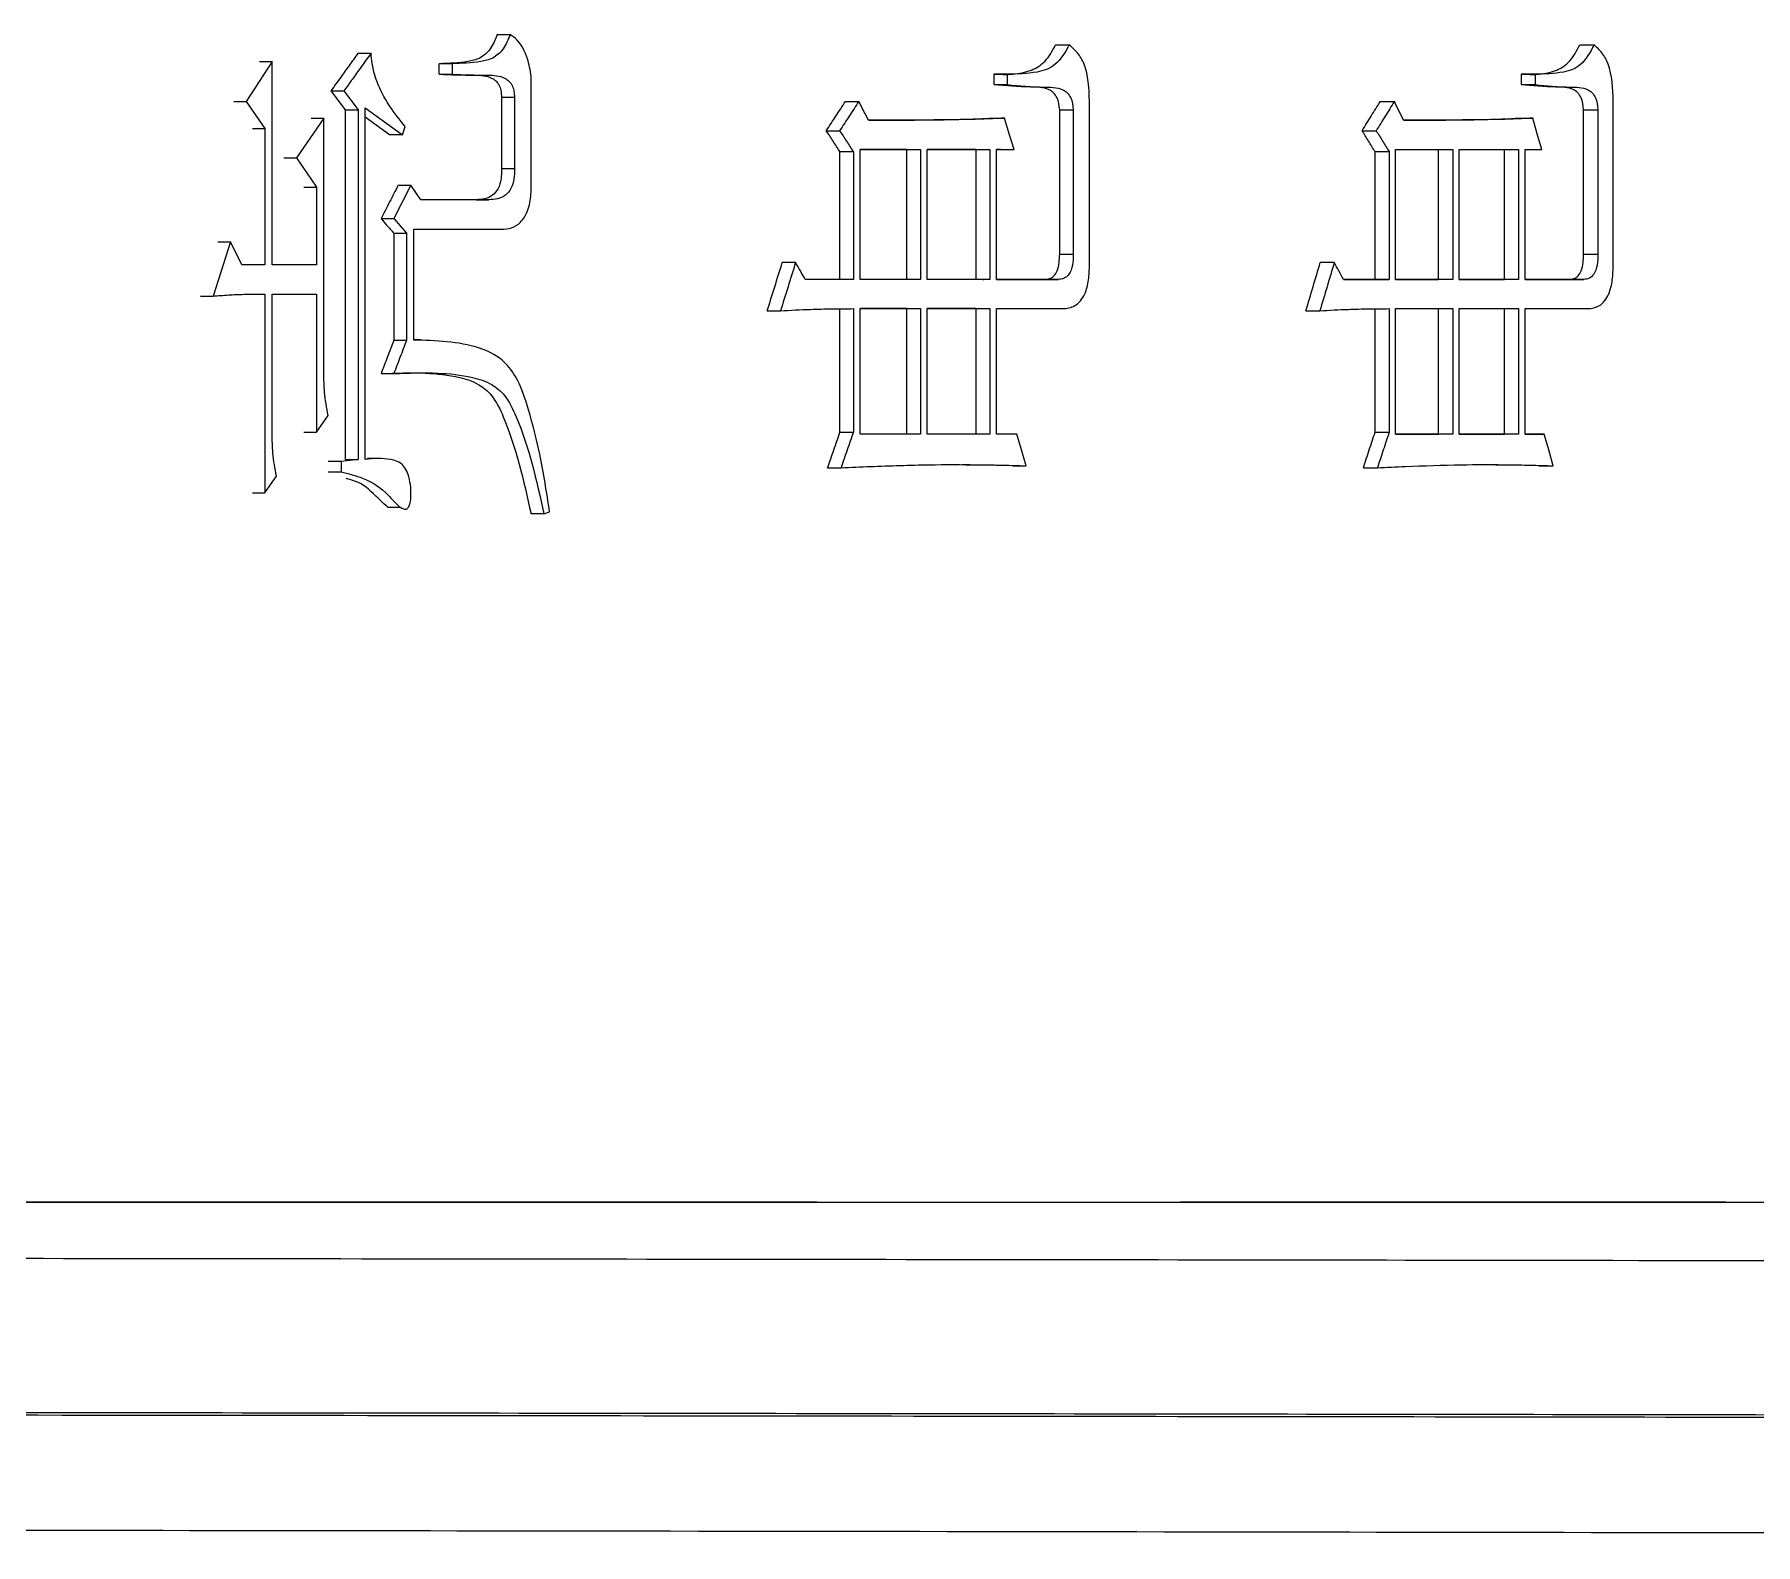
# Model space of a CAD drawing. Header units: millimetres. Extents: x 2136 to 4572, y 748 to 2471.
# Drawn here: x 3164.85 to 3173.74, y 1001.08 to 1008.89 of the extents above; entities that cross this region are included whole.
import ezdxf

# ---------------------------------------------------------------- set-up
doc = ezdxf.new("R2010")
doc.units = ezdxf.units.MM

msp = doc.modelspace()

# ---------------------------------------------------------------- linework, layer by layer
at = {"color": 7, "linetype": 'Continuous', "lineweight": 25}
for p, q in [((3167.2372, 1008.8855), (3167.3039, 1008.8855)), ((3166.5195, 1008.7882), (3166.5853, 1008.7882)), ((3170.1213, 1008.8315), (3170.1918, 1008.8315)), ((3172.8283, 1008.8315), (3172.9023, 1008.8315)), ((3166.0746, 1008.7449), (3165.9408, 1008.5394)), ((3166.0095, 1008.7449), (3166.0746, 1008.7449)), ((3166.0746, 1007.6956), (3166.0746, 1008.7449)), ((3167.0042, 1008.7341), (3166.9379, 1008.7341)), ((3166.9379, 1008.68), (3166.9379, 1008.7341)), ((3167.0042, 1008.7341), (3167.0042, 1008.68)), ((3166.9379, 1008.68), (3167.0042, 1008.68)), ((3167.4132, 1008.1283), (3167.4132, 1008.6692)), ((3169.8714, 1008.68), (3169.8013, 1008.68)), ((3169.8013, 1008.68), (3169.8013, 1008.6259)), ((3169.8013, 1008.6259), (3169.8714, 1008.6259)), ((3169.8714, 1008.68), (3169.8714, 1008.6259)), ((3172.5985, 1008.68), (3172.5249, 1008.68)), ((3172.5249, 1008.68), (3172.5249, 1008.6259)), ((3172.5249, 1008.6259), (3172.5985, 1008.6259)), ((3172.5985, 1008.68), (3172.5985, 1008.6259)), ((3165.8759, 1008.5394), (3165.9408, 1008.5394)), ((3165.9408, 1008.5394), (3166.0375, 1008.3987)), ((3166.3794, 1008.5934), (3166.4451, 1008.5934)), ((3166.4532, 1008.4961), (3166.3794, 1008.5934)), ((3166.4451, 1008.5934), (3166.5189, 1008.4961)), ((3167.259, 1008.561), (3167.3258, 1008.561)), ((3167.259, 1008.561), (3167.259, 1008.1932)), ((3167.3258, 1008.561), (3167.3258, 1008.1932)), ((3169.0357, 1008.5394), (3169.1048, 1008.5394)), ((3170.2959, 1007.6956), (3170.2959, 1008.5394)), ((3171.7981, 1008.5394), (3171.8707, 1008.5394)), ((3173.001, 1007.6957), (3173.001, 1008.5394)), ((3166.3415, 1008.4528), (3166.2008, 1008.2473)), ((3166.2761, 1008.4528), (3166.3415, 1008.4528)), ((3166.3415, 1007.1331), (3166.3415, 1008.4528)), ((3166.4532, 1008.4961), (3166.5189, 1008.4961)), ((3166.4532, 1006.6896), (3166.4532, 1008.4961)), ((3166.5189, 1008.4961), (3166.5189, 1006.6896)), ((3166.5558, 1008.5069), (3166.7473, 1008.3663)), ((3166.5558, 1006.6896), (3166.5558, 1008.5069)), ((3166.6813, 1008.3663), (3166.5558, 1008.4586)), ((3169.7874, 1008.4528), (3169.8574, 1008.4528)), ((3170.1421, 1008.4963), (3170.2126, 1008.4963)), ((3170.1421, 1007.7497), (3170.1421, 1008.4963)), ((3170.2126, 1008.4963), (3170.2126, 1007.7497)), ((3172.5116, 1008.4529), (3172.5852, 1008.4529)), ((3172.848, 1008.4964), (3172.9221, 1008.4964)), ((3172.848, 1007.7497), (3172.848, 1008.4964)), ((3172.9221, 1008.4964), (3172.9221, 1007.7497)), ((3165.9724, 1008.3987), (3166.0375, 1008.3987)), ((3166.0375, 1008.3987), (3166.0375, 1007.6956)), ((3166.7473, 1008.3663), (3166.6813, 1008.3663)), ((3166.7473, 1008.3663), (3166.762, 1008.4096)), ((3168.9367, 1008.3879), (3169.0056, 1008.3879)), ((3171.7039, 1008.388), (3171.7765, 1008.388)), ((3166.1355, 1008.2473), (3166.2008, 1008.2473)), ((3166.2008, 1008.2473), (3166.3045, 1008.0958)), ((3169.0074, 1008.2798), (3169.0765, 1008.2798)), ((3169.0074, 1007.6199), (3169.0074, 1008.2798)), ((3169.0765, 1008.2798), (3169.0765, 1007.6199)), ((3169.1119, 1007.6199), (3169.1119, 1008.2906)), ((3169.1119, 1008.2906), (3169.4225, 1008.2906)), ((3169.353, 1008.2906), (3169.1119, 1008.2906)), ((3169.353, 1008.2906), (3169.4225, 1008.2906)), ((3169.353, 1007.6199), (3169.353, 1008.2906)), ((3169.4225, 1008.2906), (3169.4225, 1007.6199)), ((3169.4577, 1007.6199), (3169.4577, 1008.2906)), ((3169.4577, 1008.2906), (3169.7805, 1008.2906)), ((3169.7105, 1008.2906), (3169.4577, 1008.2906)), ((3169.7105, 1008.2906), (3169.7805, 1008.2906)), ((3169.7105, 1007.6199), (3169.7105, 1008.2906)), ((3169.7805, 1008.2906), (3169.7805, 1007.6199)), ((3169.8155, 1008.2906), (3169.9063, 1008.2906)), ((3169.8155, 1007.6199), (3169.8155, 1008.2906)), ((3169.8362, 1008.2906), (3169.8155, 1008.2906)), ((3169.8362, 1008.2906), (3169.9063, 1008.2906)), ((3171.7712, 1008.2798), (3171.8438, 1008.2798)), ((3171.7712, 1007.6199), (3171.7712, 1008.2798)), ((3171.8438, 1008.2798), (3171.8438, 1007.6199)), ((3171.8774, 1007.6199), (3171.8774, 1008.2906)), ((3171.8774, 1008.2906), (3172.1725, 1008.2906)), ((3172.0994, 1007.6199), (3172.0994, 1008.2906)), ((3172.1725, 1008.2906), (3172.1725, 1007.6199)), ((3172.2059, 1007.6199), (3172.2059, 1008.2906)), ((3172.2059, 1008.2906), (3172.5122, 1008.2906)), ((3172.4387, 1007.6199), (3172.4387, 1008.2906)), ((3172.5122, 1008.2906), (3172.5122, 1007.6199)), ((3172.5454, 1008.2906), (3172.6316, 1008.2906)), ((3172.5454, 1007.6199), (3172.5454, 1008.2906)), ((3167.259, 1008.1932), (3167.3258, 1008.1932)), ((3166.2391, 1008.0958), (3166.3045, 1008.0958)), ((3166.3045, 1008.0958), (3166.3045, 1007.6956)), ((3166.7914, 1008.1067), (3166.7032, 1007.9336)), ((3166.7253, 1008.1067), (3166.7914, 1008.1067)), ((3166.8428, 1008.0309), (3166.7914, 1008.1067)), ((3167.1944, 1008.0309), (3166.8428, 1008.0309)), ((3167.1278, 1008.0309), (3167.1944, 1008.0309)), ((3166.6372, 1007.9336), (3166.7032, 1007.9336)), ((3166.7032, 1007.9336), (3166.7694, 1007.8579)), ((3165.8588, 1007.8146), (3165.7693, 1007.5333)), ((3165.7941, 1007.8146), (3165.8588, 1007.8146)), ((3165.9184, 1007.6956), (3165.8588, 1007.8146)), ((3166.7033, 1007.8579), (3166.7694, 1007.8579)), ((3166.7033, 1007.8579), (3166.7033, 1007.3062)), ((3166.7694, 1007.8579), (3166.7694, 1007.3062)), ((3166.8061, 1007.8795), (3167.2455, 1007.8795)), ((3166.8061, 1007.3062), (3166.8061, 1007.8795)), ((3166.8061, 1007.8795), (3167.1789, 1007.8795)), ((3167.1789, 1007.8795), (3167.2455, 1007.8795)), ((3170.1421, 1007.7497), (3170.2126, 1007.7497)), ((3172.848, 1007.7497), (3172.9221, 1007.7497)), ((3166.0375, 1007.6956), (3165.9184, 1007.6956)), ((3166.3045, 1007.6956), (3166.0746, 1007.6956)), ((3168.7782, 1007.7064), (3168.7096, 1007.7064)), ((3169.0765, 1007.6199), (3168.828, 1007.6199)), ((3169.4225, 1007.6199), (3169.1119, 1007.6199)), ((3169.7805, 1007.6199), (3169.4577, 1007.6199)), ((3169.7455, 1007.6199), (3169.7506, 1007.6199)), ((3170.1362, 1007.6199), (3169.8155, 1007.6199)), ((3169.8155, 1007.6199), (3170.0658, 1007.6199)), ((3170.0658, 1007.6199), (3170.1362, 1007.6199)), ((3171.5604, 1007.7065), (3171.4881, 1007.7065)), ((3171.8438, 1007.6199), (3171.6077, 1007.6199)), ((3171.6077, 1007.6199), (3171.7712, 1007.6199)), ((3171.7712, 1007.6199), (3171.8438, 1007.6199)), ((3172.1725, 1007.6199), (3171.8774, 1007.6199)), ((3171.8774, 1007.6199), (3172.0994, 1007.6199)), ((3172.1725, 1007.6199), (3172.0994, 1007.6199)), ((3172.5122, 1007.6199), (3172.2059, 1007.6199)), ((3172.2059, 1007.6199), (3172.4387, 1007.6199)), ((3172.5122, 1007.6199), (3172.4387, 1007.6199)), ((3172.8496, 1007.6199), (3172.5454, 1007.6199)), ((3172.5454, 1007.6199), (3172.7757, 1007.6199)), ((3172.7757, 1007.6199), (3172.8496, 1007.6199)), ((3165.7047, 1007.5333), (3165.7693, 1007.5333)), ((3166.0375, 1007.5442), (3166.0375, 1006.5165)), ((3166.0746, 1007.5442), (3166.3045, 1007.5442)), ((3166.0746, 1006.8194), (3166.0746, 1007.5442)), ((3166.2391, 1007.5442), (3166.3045, 1007.5442)), ((3166.3045, 1007.5442), (3166.3045, 1006.8302)), ((3168.6313, 1007.4576), (3168.6999, 1007.4576)), ((3169.0074, 1006.8302), (3169.0074, 1007.4685)), ((3169.0765, 1007.4685), (3169.0765, 1006.8302)), ((3169.1119, 1006.8194), (3169.1119, 1007.4685)), ((3169.1119, 1007.4685), (3169.4225, 1007.4685)), ((3169.353, 1007.4685), (3169.1119, 1007.4685)), ((3169.353, 1007.4685), (3169.4225, 1007.4685)), ((3169.353, 1006.8194), (3169.353, 1007.4685)), ((3169.4225, 1007.4685), (3169.4225, 1006.8194)), ((3169.4577, 1006.8194), (3169.4577, 1007.4685)), ((3169.4577, 1007.4685), (3169.7805, 1007.4685)), ((3169.7105, 1007.4685), (3169.4577, 1007.4685)), ((3169.7105, 1007.4685), (3169.7805, 1007.4685)), ((3169.7105, 1006.8194), (3169.7105, 1007.4685)), ((3169.7805, 1007.4685), (3169.7805, 1006.8194)), ((3169.8155, 1007.4685), (3170.1571, 1007.4685)), ((3169.8155, 1006.8194), (3169.8155, 1007.4685)), ((3171.4137, 1007.4577), (3171.4859, 1007.4577)), ((3171.7712, 1006.8303), (3171.7712, 1007.4685)), ((3171.8438, 1007.4685), (3171.8438, 1006.8303)), ((3171.8774, 1006.8194), (3171.8774, 1007.4685)), ((3171.8774, 1007.4685), (3172.1725, 1007.4685)), ((3172.0994, 1006.8194), (3172.0994, 1007.4685)), ((3172.1725, 1007.4685), (3172.1725, 1006.8194)), ((3172.2059, 1006.8194), (3172.2059, 1007.4685)), ((3172.2059, 1007.4685), (3172.5122, 1007.4685)), ((3172.4387, 1006.8195), (3172.4387, 1007.4685)), ((3172.5122, 1007.4685), (3172.5122, 1006.8195)), ((3172.5454, 1007.4685), (3172.8694, 1007.4685)), ((3172.5454, 1006.8195), (3172.5454, 1007.4685)), ((3166.7033, 1007.3062), (3166.7694, 1007.3062)), ((3166.8404, 1007.3068), (3166.8061, 1007.3068)), ((3166.6372, 1007.1331), (3166.7032, 1007.1331)), ((3166.3045, 1006.8302), (3166.3637, 1006.9168)), ((3169.0074, 1006.8302), (3169.0765, 1006.8302)), ((3169.4225, 1006.8194), (3169.1119, 1006.8194)), ((3169.7805, 1006.8194), (3169.4577, 1006.8194)), ((3169.9203, 1006.8194), (3169.8155, 1006.8194)), ((3171.7712, 1006.8303), (3171.8438, 1006.8303)), ((3172.1725, 1006.8194), (3171.8774, 1006.8194)), ((3171.8774, 1006.8194), (3172.0994, 1006.8194)), ((3172.1725, 1006.8194), (3172.0994, 1006.8194)), ((3172.5122, 1006.8195), (3172.2059, 1006.8194)), ((3172.2059, 1006.8194), (3172.4387, 1006.8195)), ((3172.5122, 1006.8195), (3172.4387, 1006.8195)), ((3172.6448, 1006.8195), (3172.5454, 1006.8195)), ((3172.5454, 1006.8195), (3172.5712, 1006.8195)), ((3172.5712, 1006.8195), (3172.6448, 1006.8195)), ((3166.4303, 1006.6788), (3166.3647, 1006.6788)), ((3166.5189, 1006.6896), (3166.4303, 1006.6788)), ((3166.4303, 1006.6788), (3166.4303, 1006.6247)), ((3166.4532, 1006.6896), (3166.5189, 1006.6896)), ((3166.6337, 1006.6942), (3166.5675, 1006.6942)), ((3168.9437, 1006.6463), (3169.0127, 1006.6463)), ((3169.8989, 1006.6572), (3169.9691, 1006.6572)), ((3171.7106, 1006.6464), (3171.7832, 1006.6464)), ((3172.6174, 1006.6572), (3172.6912, 1006.6572)), ((3166.0375, 1006.5165), (3166.0969, 1006.6031)), ((3166.3647, 1006.6247), (3166.4303, 1006.6247)), ((3166.67, 1006.4428), (3166.7364, 1006.4428)), ((3167.4787, 1006.4084), (3167.5077, 1006.4192))]:
    msp.add_line(p, q, dxfattribs=at)
at = {"color": 7, "linetype": 'Continuous', "lineweight": 25, "flags": 128}
for points in [[(3169.9063, 1008.2906), (3169.8819, 1008.3717), (3169.8574, 1008.4528)], [(3172.6316, 1008.2906), (3172.6084, 1008.3717), (3172.5852, 1008.4529)], [(3166.2391, 1006.8302), (3166.2555, 1006.8302), (3166.2718, 1006.8302), (3166.3045, 1006.8302)], [(3169.9691, 1006.6572), (3169.9447, 1006.7383), (3169.9203, 1006.8194)], [(3172.6912, 1006.6572), (3172.668, 1006.7383), (3172.6448, 1006.8195)], [(3165.9724, 1006.5165), (3165.9886, 1006.5165), (3166.0049, 1006.5165), (3166.0375, 1006.5165)], [(3167.4787, 1006.4084), (3167.451, 1006.4084), (3167.4314, 1006.4084), (3167.4117, 1006.4084)]]:
    msp.add_lwpolyline(points, dxfattribs=at)
at = {"color": 7, "linetype": 'Continuous', "lineweight": 25}
for points, knots in [([(3167.2372, 1008.8855), (3167.2265, 1008.8588), (3167.2056, 1008.8066), (3167.1486, 1008.7581), (3167.0575, 1008.7384), (3166.9872, 1008.7359), (3166.9379, 1008.7341)], [0, 0, 0, 0, 0.195785, 0.383105, 0.567257, 1, 1, 1, 1]), ([(3167.3039, 1008.8855), (3167.2932, 1008.8588), (3167.2723, 1008.8066), (3167.2152, 1008.7581), (3167.124, 1008.7384), (3167.0536, 1008.7359), (3167.0042, 1008.7341)], [0, 0, 0, 0, 0.1956589, 0.3829548, 0.5671446, 1, 1, 1, 1]), ([(3167.4132, 1008.6692), (3167.4078, 1008.7002), (3167.3989, 1008.7509), (3167.3722, 1008.8134), (3167.3422, 1008.8577), (3167.3165, 1008.8763), (3167.3039, 1008.8855)], [0, 0, 0, 0, 0.349141, 0.571236, 0.788179, 1, 1, 1, 1]), ([(3166.3794, 1008.5934), (3166.397, 1008.6178), (3166.4291, 1008.6624), (3166.4758, 1008.7273), (3166.5049, 1008.7679), (3166.5195, 1008.7882)], [0, 0, 0, 0, 0.375264, 0.687632, 1, 1, 1, 1]), ([(3166.5853, 1008.7882), (3166.5678, 1008.7638), (3166.5357, 1008.7192), (3166.4889, 1008.6543), (3166.4597, 1008.6137), (3166.4451, 1008.5934)], [0, 0, 0, 0, 0.375031, 0.687515, 1, 1, 1, 1]), ([(3166.762, 1008.4096), (3166.7339, 1008.444), (3166.6874, 1008.5012), (3166.6336, 1008.5953), (3166.5971, 1008.6861), (3166.5893, 1008.754), (3166.5853, 1008.7882)], [0, 0, 0, 0, 0.3332308, 0.5520954, 0.7744581, 1, 1, 1, 1]), ([(3169.8013, 1008.68), (3169.8674, 1008.6779), (3169.9596, 1008.6748), (3170.0719, 1008.7415), (3170.1046, 1008.8011), (3170.1213, 1008.8315)], [0, 0, 0, 0, 0.552607, 0.772172, 1, 1, 1, 1]), ([(3170.1918, 1008.8315), (3170.1697, 1008.7933), (3170.1265, 1008.7185), (3170.0061, 1008.6815), (3169.9224, 1008.6806), (3169.8714, 1008.68)], [0, 0, 0, 0, 0.287877, 0.565058, 1, 1, 1, 1]), ([(3170.2959, 1008.5394), (3170.2935, 1008.6075), (3170.2903, 1008.7016), (3170.2364, 1008.7926), (3170.2065, 1008.8186), (3170.1918, 1008.8315)], [0, 0, 0, 0, 0.5701603, 0.7877126, 1, 1, 1, 1]), ([(3172.5249, 1008.68), (3172.5875, 1008.6779), (3172.675, 1008.6749), (3172.7814, 1008.7416), (3172.8125, 1008.8011), (3172.8283, 1008.8315)], [0, 0, 0, 0, 0.552607, 0.772172, 1, 1, 1, 1]), ([(3172.9023, 1008.8315), (3172.8814, 1008.7934), (3172.8404, 1008.7185), (3172.7262, 1008.6815), (3172.6469, 1008.6806), (3172.5985, 1008.68)], [0, 0, 0, 0, 0.287877, 0.565058, 1, 1, 1, 1]), ([(3173.001, 1008.5394), (3172.9988, 1008.6075), (3172.9957, 1008.7016), (3172.9446, 1008.7927), (3172.9163, 1008.8187), (3172.9023, 1008.8315)], [0, 0, 0, 0, 0.57016, 0.787713, 1, 1, 1, 1]), ([(3166.9379, 1008.68), (3166.9977, 1008.6777), (3167.0885, 1008.6743), (3167.191, 1008.6742), (3167.2336, 1008.6443), (3167.2497, 1008.6203), (3167.2579, 1008.5908), (3167.2586, 1008.571), (3167.259, 1008.561)], [0, 0, 0, 0, 0.491899, 0.747199, 0.81233, 0.879619, 0.939283, 1, 1, 1, 1]), ([(3167.0042, 1008.68), (3167.0641, 1008.6777), (3167.1551, 1008.6743), (3167.2576, 1008.6742), (3167.3004, 1008.6443), (3167.3165, 1008.6203), (3167.3246, 1008.5908), (3167.3254, 1008.571), (3167.3258, 1008.561)], [0, 0, 0, 0, 0.492006, 0.747357, 0.812482, 0.879737, 0.939347, 1, 1, 1, 1]), ([(3170.1421, 1008.4963), (3170.1393, 1008.518), (3170.135, 1008.5519), (3170.1117, 1008.5855), (3170.0658, 1008.6141), (3169.9593, 1008.611), (3169.864, 1008.62), (3169.8013, 1008.6259)], [0, 0, 0, 0, 0.119281, 0.186046, 0.251055, 0.506993, 1, 1, 1, 1]), ([(3169.8714, 1008.6259), (3169.9342, 1008.62), (3170.0296, 1008.611), (3170.1362, 1008.6141), (3170.1822, 1008.5855), (3170.2055, 1008.5519), (3170.2098, 1008.518), (3170.2126, 1008.4963)], [0, 0, 0, 0, 0.493108, 0.749094, 0.814101, 0.880835, 1, 1, 1, 1]), ([(3172.848, 1008.4964), (3172.8454, 1008.5181), (3172.8412, 1008.552), (3172.8191, 1008.5855), (3172.7757, 1008.6141), (3172.6747, 1008.6111), (3172.5843, 1008.62), (3172.5249, 1008.6259)], [0, 0, 0, 0, 0.11952, 0.186238, 0.251201, 0.506978, 1, 1, 1, 1]), ([(3172.5985, 1008.6259), (3172.658, 1008.62), (3172.7485, 1008.6111), (3172.8496, 1008.6141), (3172.8931, 1008.5855), (3172.9153, 1008.552), (3172.9194, 1008.5181), (3172.9221, 1008.4964)], [0, 0, 0, 0, 0.493123, 0.748949, 0.813909, 0.880596, 1, 1, 1, 1]), ([(3168.9367, 1008.3879), (3168.9532, 1008.4132), (3168.9862, 1008.4637), (3169.0192, 1008.5141), (3169.0357, 1008.5394)], [0, 0, 0, 0, 0.499999, 1, 1, 1, 1]), ([(3169.1048, 1008.5394), (3169.0883, 1008.5141), (3169.0552, 1008.4637), (3169.0221, 1008.4132), (3169.0056, 1008.3879)], [0, 0, 0, 0, 0.499999, 1, 1, 1, 1]), ([(3169.1543, 1008.442), (3169.1461, 1008.4582), (3169.1296, 1008.4907), (3169.1131, 1008.5232), (3169.1048, 1008.5394)], [0, 0, 0, 0, 0.5, 1, 1, 1, 1]), ([(3171.7039, 1008.388), (3171.7196, 1008.4132), (3171.751, 1008.4637), (3171.7824, 1008.5142), (3171.7981, 1008.5394)], [0, 0, 0, 0, 0.499999, 1, 1, 1, 1]), ([(3171.8707, 1008.5394), (3171.855, 1008.5142), (3171.8236, 1008.4637), (3171.7922, 1008.4132), (3171.7765, 1008.388)], [0, 0, 0, 0, 0.499999, 1, 1, 1, 1]), ([(3171.9178, 1008.442), (3171.9099, 1008.4583), (3171.8943, 1008.4907), (3171.8786, 1008.5232), (3171.8707, 1008.5394)], [0, 0, 0, 0, 0.5, 1, 1, 1, 1]), ([(3169.1542, 1008.4422), (3169.2132, 1008.4424), (3169.3132, 1008.4426), (3169.4331, 1008.4435), (3169.5044, 1008.4441), (3169.5401, 1008.4448), (3169.5655, 1008.4453), (3169.6215, 1008.4463), (3169.6972, 1008.4483), (3169.7625, 1008.4516), (3169.7874, 1008.4528)], [0, 0, 0, 0, 0.277882, 0.471087, 0.56769, 0.615991, 0.640142, 0.688443, 0.881653, 1, 1, 1, 1]), ([(3169.8574, 1008.4528), (3169.8169, 1008.4509), (3169.7713, 1008.4487), (3169.7052, 1008.4466), (3169.6392, 1008.4453), (3169.5577, 1008.4437), (3169.4761, 1008.4433), (3169.425, 1008.4429), (3169.3893, 1008.4427), (3169.3688, 1008.4426), (3169.3561, 1008.4426), (3169.3458, 1008.4425), (3169.3356, 1008.4425), (3169.3254, 1008.4425), (3169.3126, 1008.4424), (3169.3023, 1008.4424), (3169.2895, 1008.4423), (3169.2793, 1008.4423), (3169.2665, 1008.4423), (3169.2563, 1008.4422), (3169.246, 1008.4422), (3169.2358, 1008.4422), (3169.2255, 1008.4422), (3169.2127, 1008.4421), (3169.2037, 1008.4421), (3169.1948, 1008.4421), (3169.1896, 1008.4421), (3169.1832, 1008.4421), (3169.1781, 1008.4421), (3169.173, 1008.4421), (3169.1679, 1008.442), (3169.1617, 1008.442), (3169.1568, 1008.442), (3169.1543, 1008.442)], [0, 0, 0, 0, 0.174064, 0.195822, 0.282854, 0.456917, 0.543949, 0.63098, 0.674496, 0.696254, 0.718011, 0.72889, 0.739769, 0.761527, 0.772406, 0.794164, 0.805043, 0.826801, 0.83768, 0.859437, 0.870316, 0.881195, 0.902953, 0.913832, 0.93559, 0.941029, 0.951908, 0.957348, 0.968227, 0.973666, 0.979105, 0.989553, 1, 1, 1, 1]), ([(3171.9177, 1008.4423), (3171.9713, 1008.4424), (3172.0639, 1008.4426), (3172.1754, 1008.4435), (3172.2431, 1008.4441), (3172.277, 1008.4448), (3172.3011, 1008.4453), (3172.3542, 1008.4463), (3172.426, 1008.4483), (3172.4881, 1008.4516), (3172.5116, 1008.4529)], [0, 0, 0, 0, 0.269347, 0.464835, 0.56258, 0.611452, 0.635888, 0.68476, 0.880254, 1, 1, 1, 1]), ([(3172.5852, 1008.4529), (3172.5467, 1008.4509), (3172.5035, 1008.4487), (3172.4408, 1008.4466), (3172.3781, 1008.4454), (3172.3008, 1008.4438), (3172.2233, 1008.4434), (3172.1749, 1008.4429), (3172.1409, 1008.4428), (3172.1215, 1008.4427), (3172.1094, 1008.4426), (3172.0997, 1008.4426), (3172.0899, 1008.4425), (3172.0802, 1008.4425), (3172.0681, 1008.4424), (3172.0584, 1008.4424), (3172.0462, 1008.4424), (3172.0365, 1008.4423), (3172.0243, 1008.4423), (3172.0146, 1008.4423), (3172.0049, 1008.4422), (3171.9951, 1008.4422), (3171.9854, 1008.4422), (3171.9732, 1008.4422), (3171.9647, 1008.4421), (3171.9562, 1008.4421), (3171.9513, 1008.4421), (3171.9452, 1008.4421), (3171.9404, 1008.4421), (3171.9355, 1008.4421), (3171.9307, 1008.4421), (3171.9248, 1008.4421), (3171.9201, 1008.442), (3171.9178, 1008.442)], [0, 0, 0, 0, 0.174064, 0.195822, 0.282854, 0.456917, 0.543949, 0.63098, 0.674496, 0.696253, 0.718011, 0.72889, 0.739769, 0.761527, 0.772406, 0.794164, 0.805043, 0.8268, 0.837679, 0.859437, 0.870316, 0.881195, 0.902953, 0.913832, 0.93559, 0.941029, 0.951908, 0.957347, 0.968226, 0.973666, 0.979105, 0.989553, 1, 1, 1, 1]), ([(3169.0074, 1008.2798), (3168.9956, 1008.2978), (3168.9721, 1008.3338), (3168.9485, 1008.3699), (3168.9367, 1008.3879)], [0, 0, 0, 0, 0.5, 1, 1, 1, 1]), ([(3169.0056, 1008.3879), (3169.0174, 1008.3699), (3169.0411, 1008.3338), (3169.0647, 1008.2978), (3169.0765, 1008.2798)], [0, 0, 0, 0, 0.499999, 1, 1, 1, 1]), ([(3171.7712, 1008.2798), (3171.76, 1008.2978), (3171.7376, 1008.3339), (3171.7151, 1008.3699), (3171.7039, 1008.388)], [0, 0, 0, 0, 0.5, 1, 1, 1, 1]), ([(3171.7765, 1008.388), (3171.7877, 1008.3699), (3171.8102, 1008.3339), (3171.8326, 1008.2978), (3171.8438, 1008.2798)], [0, 0, 0, 0, 0.499999, 1, 1, 1, 1]), ([(3167.259, 1008.1932), (3167.2591, 1008.1749), (3167.2594, 1008.1385), (3167.2443, 1008.0872), (3167.201, 1008.0368), (3167.1578, 1008.0334), (3167.1278, 1008.0309)], [0, 0, 0, 0, 0.198278, 0.392536, 0.578687, 1, 1, 1, 1]), ([(3167.3258, 1008.1932), (3167.3259, 1008.1749), (3167.3261, 1008.1385), (3167.311, 1008.0872), (3167.2677, 1008.0368), (3167.2244, 1008.0334), (3167.1944, 1008.0309)], [0, 0, 0, 0, 0.19814, 0.3923, 0.578456, 1, 1, 1, 1]), ([(3166.7253, 1008.1067), (3166.7107, 1008.0778), (3166.6813, 1008.0201), (3166.6519, 1007.9624), (3166.6372, 1007.9336)], [0, 0, 0, 0, 0.5, 1, 1, 1, 1]), ([(3167.2455, 1007.8795), (3167.2628, 1007.8795), (3167.2976, 1007.8795), (3167.349, 1007.9015), (3167.3922, 1007.9562), (3167.4129, 1008.0383), (3167.4131, 1008.0981), (3167.4132, 1008.1283)], [0, 0, 0, 0, 0.177785, 0.356958, 0.541697, 0.768829, 1, 1, 1, 1]), ([(3166.6372, 1007.9336), (3166.6468, 1007.9226), (3166.6626, 1007.9045), (3166.6847, 1007.8793), (3166.6971, 1007.865), (3166.7033, 1007.8579)], [0, 0, 0, 0, 0.434981, 0.71749, 1, 1, 1, 1]), ([(3170.0658, 1007.6199), (3170.0739, 1007.6204), (3170.0902, 1007.6215), (3170.1133, 1007.6362), (3170.1389, 1007.6769), (3170.1408, 1007.7195), (3170.1421, 1007.7497)], [0, 0, 0, 0, 0.177833, 0.357864, 0.544114, 1, 1, 1, 1]), ([(3170.2126, 1007.7497), (3170.212, 1007.7309), (3170.2108, 1007.694), (3170.1942, 1007.646), (3170.1651, 1007.6221), (3170.1458, 1007.6206), (3170.1362, 1007.6199)], [0, 0, 0, 0, 0.293264, 0.577264, 0.790624, 1, 1, 1, 1]), ([(3172.7757, 1007.6199), (3172.7834, 1007.6205), (3172.7988, 1007.6215), (3172.8207, 1007.6362), (3172.845, 1007.6769), (3172.8468, 1007.7195), (3172.848, 1007.7497)], [0, 0, 0, 0, 0.177833, 0.357864, 0.544114, 1, 1, 1, 1]), ([(3172.9221, 1007.7497), (3172.9215, 1007.731), (3172.9203, 1007.694), (3172.9046, 1007.646), (3172.877, 1007.6221), (3172.8587, 1007.6207), (3172.8496, 1007.6199)], [0, 0, 0, 0, 0.293264, 0.577264, 0.790624, 1, 1, 1, 1]), ([(3168.6313, 1007.4576), (3168.6444, 1007.4991), (3168.6705, 1007.582), (3168.6965, 1007.665), (3168.7096, 1007.7064)], [0, 0, 0, 0, 0.5, 1, 1, 1, 1]), ([(3168.7782, 1007.7064), (3168.7652, 1007.665), (3168.7391, 1007.582), (3168.7129, 1007.4991), (3168.6999, 1007.4576)], [0, 0, 0, 0, 0.499999, 1, 1, 1, 1]), ([(3168.828, 1007.6199), (3168.8197, 1007.6343), (3168.8031, 1007.6632), (3168.7865, 1007.692), (3168.7782, 1007.7064)], [0, 0, 0, 0, 0.500001, 1, 1, 1, 1]), ([(3170.1571, 1007.4685), (3170.1789, 1007.4705), (3170.2233, 1007.4747), (3170.2741, 1007.5362), (3170.2936, 1007.6171), (3170.2951, 1007.6693), (3170.2959, 1007.6956)], [0, 0, 0, 0, 0.266734, 0.54095, 0.768753, 1, 1, 1, 1]), ([(3171.4137, 1007.4577), (3171.4261, 1007.4991), (3171.4509, 1007.5821), (3171.4757, 1007.665), (3171.4881, 1007.7065)], [0, 0, 0, 0, 0.5, 1, 1, 1, 1]), ([(3171.5604, 1007.7065), (3171.548, 1007.665), (3171.5231, 1007.5821), (3171.4983, 1007.4991), (3171.4859, 1007.4577)], [0, 0, 0, 0, 0.499999, 1, 1, 1, 1]), ([(3171.6077, 1007.6199), (3171.5998, 1007.6343), (3171.584, 1007.6632), (3171.5683, 1007.692), (3171.5604, 1007.7065)], [0, 0, 0, 0, 0.500001, 1, 1, 1, 1]), ([(3172.8694, 1007.4685), (3172.8902, 1007.4705), (3172.9322, 1007.4747), (3172.9804, 1007.5363), (3172.9988, 1007.6171), (3173.0003, 1007.6693), (3173.001, 1007.6957)], [0, 0, 0, 0, 0.266734, 0.54095, 0.768753, 1, 1, 1, 1]), ([(3165.7693, 1007.5333), (3165.7958, 1007.5355), (3165.8488, 1007.5398), (3165.9382, 1007.5433), (3166.0011, 1007.5438), (3166.0375, 1007.5442)], [0, 0, 0, 0, 0.296184, 0.592391, 1, 1, 1, 1]), ([(3168.6999, 1007.4576), (3168.7515, 1007.4604), (3168.8402, 1007.4652), (3168.9657, 1007.4677), (3169.0396, 1007.4682), (3169.0765, 1007.4685)], [0, 0, 0, 0, 0.41049, 0.705225, 1, 1, 1, 1]), ([(3171.4859, 1007.4577), (3171.535, 1007.4604), (3171.6193, 1007.4652), (3171.7386, 1007.4677), (3171.8087, 1007.4682), (3171.8438, 1007.4685)], [0, 0, 0, 0, 0.41049, 0.705225, 1, 1, 1, 1]), ([(3166.7033, 1007.3062), (3166.6976, 1007.2912), (3166.6861, 1007.2612), (3166.6641, 1007.2035), (3166.6478, 1007.1608), (3166.6372, 1007.1331)], [0, 0, 0, 0, 0.260074, 0.520148, 1, 1, 1, 1]), ([(3166.7694, 1007.3062), (3166.7636, 1007.2912), (3166.7522, 1007.2612), (3166.7301, 1007.2035), (3166.7138, 1007.1608), (3166.7032, 1007.1331)], [0, 0, 0, 0, 0.2600044, 0.5200088, 1, 1, 1, 1]), ([(3167.5077, 1006.4192), (3167.4924, 1006.5191), (3167.465, 1006.6985), (3167.4052, 1006.9318), (3167.3478, 1007.1066), (3167.2561, 1007.2195), (3167.076, 1007.2995), (3166.9202, 1007.3033), (3166.8061, 1007.3062)], [0, 0, 0, 0, 0.205, 0.367779, 0.497733, 0.583522, 0.695132, 1, 1, 1, 1]), ([(3166.3637, 1006.9168), (3166.3564, 1006.9565), (3166.3432, 1007.0277), (3166.3421, 1007.1008), (3166.3415, 1007.1331)], [0, 0, 0, 0, 0.558835, 1, 1, 1, 1]), ([(3166.6372, 1007.1331), (3166.7133, 1007.1357), (3166.8496, 1007.1404), (3167.0193, 1007.1236), (3167.1368, 1007.0863), (3167.2183, 1007.0181), (3167.3252, 1006.7964), (3167.3733, 1006.5805), (3167.4117, 1006.4084)], [0, 0, 0, 0, 0.208347, 0.373093, 0.466942, 0.53827, 0.631812, 1, 1, 1, 1]), ([(3166.7032, 1007.1331), (3166.7793, 1007.1357), (3166.9152, 1007.1404), (3167.085, 1007.1237), (3167.2028, 1007.0867), (3167.2847, 1007.0185), (3167.392, 1006.7968), (3167.4402, 1006.5807), (3167.4787, 1006.4084)], [0, 0, 0, 0, 0.208188, 0.372019, 0.466812, 0.538301, 0.631663, 1, 1, 1, 1]), ([(3166.0969, 1006.6031), (3166.0895, 1006.6428), (3166.0763, 1006.714), (3166.0751, 1006.7871), (3166.0746, 1006.8194)], [0, 0, 0, 0, 0.558835, 1, 1, 1, 1]), ([(3168.9437, 1006.6463), (3168.9544, 1006.677), (3168.9756, 1006.7383), (3168.9968, 1006.7996), (3169.0074, 1006.8302)], [0, 0, 0, 0, 0.5, 1, 1, 1, 1]), ([(3169.0765, 1006.8302), (3169.0659, 1006.7996), (3169.0446, 1006.7383), (3169.0233, 1006.677), (3169.0127, 1006.6463)], [0, 0, 0, 0, 0.5, 1, 1, 1, 1]), ([(3171.7106, 1006.6464), (3171.7207, 1006.677), (3171.7409, 1006.7383), (3171.7611, 1006.7996), (3171.7712, 1006.8303)], [0, 0, 0, 0, 0.5, 1, 1, 1, 1]), ([(3171.8438, 1006.8303), (3171.8337, 1006.7996), (3171.8135, 1006.7383), (3171.7933, 1006.677), (3171.7832, 1006.6464)], [0, 0, 0, 0, 0.5, 1, 1, 1, 1]), ([(3166.4303, 1006.6247), (3166.4685, 1006.6157), (3166.5547, 1006.5953), (3166.6574, 1006.5312), (3166.7145, 1006.4572), (3166.7448, 1006.4364), (3166.7585, 1006.4318), (3166.7674, 1006.4321), (3166.775, 1006.4372), (3166.7818, 1006.4474), (3166.7894, 1006.4698), (3166.7945, 1006.527), (3166.7861, 1006.5919), (3166.7623, 1006.6471), (3166.7364, 1006.6739), (3166.672, 1006.6974), (3166.61, 1006.6948), (3166.561, 1006.6901), (3166.5558, 1006.6896)], [0, 0, 0, 0, 0.15285, 0.344769, 0.435474, 0.46535, 0.478091, 0.490977, 0.499588, 0.510792, 0.530819, 0.571645, 0.680117, 0.719203, 0.758288, 0.806192, 0.979592, 1, 1, 1, 1]), ([(3169.0127, 1006.6463), (3169.0633, 1006.6486), (3169.2153, 1006.6553), (3169.4507, 1006.6634), (3169.7189, 1006.6625), (3169.8857, 1006.6589), (3169.9691, 1006.6572)], [0, 0, 0, 0, 0.157705, 0.473128, 0.736533, 1, 1, 1, 1]), ([(3169.8989, 1006.6572), (3169.849, 1006.6583), (3169.762, 1006.6604), (3169.6743, 1006.6608), (3169.6369, 1006.661)], [0, 0, 0, 0, 0.57267, 1, 1, 1, 1]), ([(3171.7832, 1006.6464), (3171.8313, 1006.6486), (3171.9757, 1006.6553), (3172.1993, 1006.6634), (3172.4538, 1006.6625), (3172.612, 1006.659), (3172.6912, 1006.6572)], [0, 0, 0, 0, 0.157705, 0.473128, 0.736533, 1, 1, 1, 1]), ([(3172.6174, 1006.6572), (3172.5701, 1006.6584), (3172.4869, 1006.6604), (3172.4031, 1006.6608), (3172.3669, 1006.661)], [0, 0, 0, 0, 0.568277, 1, 1, 1, 1]), ([(3166.6705, 1006.4439), (3166.6582, 1006.4547), (3166.6127, 1006.4945), (3166.5494, 1006.5663), (3166.4837, 1006.584), (3166.4577, 1006.591)], [0, 0, 0, 0, 0.182681, 0.676347, 1, 1, 1, 1]), ([(3168.889, 1002.8513), (3168.1518, 1002.8513), (3166.4978, 1002.8513), (3162.6481, 1002.8513), (3158.4084, 1002.8512), (3152.8077, 1002.8512), (3146.9558, 1002.8511), (3140.8244, 1002.8511), (3134.4291, 1002.851), (3130.4353, 1002.8509), (3127.731, 1002.8509)], [0, 0, 0, 0, 0.0675233, 0.1515081, 0.3196482, 0.4036328, 0.5717715, 0.7399066, 0.8238912, 1, 1, 1, 1]), ([(3127.8392, 1002.8509), (3128.4855, 1002.8509), (3131.7209, 1002.851), (3137.4728, 1002.8511), (3143.6724, 1002.8511), (3149.6819, 1002.8512), (3154.3213, 1002.8512), (3159.8585, 1002.8513), (3164.0669, 1002.8513), (3169.0014, 1002.8513), (3173.5991, 1002.8514), (3177.6942, 1002.8514), (3181.3758, 1002.8514), (3183.9843, 1002.8515), (3186.7943, 1002.8516), (3188.6647, 1002.8516), (3190.6929, 1002.8517), (3191.4492, 1002.8518), (3191.9779, 1002.8519)], [0, 0, 0, 0, 0.020124, 0.100733, 0.181328, 0.221587, 0.302184, 0.342442, 0.423039, 0.463298, 0.543894, 0.624491, 0.664749, 0.745346, 0.785604, 0.8662, 0.906458, 1, 1, 1, 1]), ([(3173.5822, 1002.8514), (3173.1427, 1002.8514), (3172.2615, 1002.8514), (3171.264, 1002.8513), (3170.7641, 1002.8513)], [0, 0, 0, 0, 0.498815, 1, 1, 1, 1]), ([(3120.7002, 1002.5829), (3121.9725, 1002.5829), (3124.2989, 1002.5828), (3127.6624, 1002.5824), (3130.7955, 1002.5818), (3133.9116, 1002.5811), (3137.0054, 1002.5802), (3140.0709, 1002.5791), (3143.1024, 1002.5778), (3147.3563, 1002.5756), (3152.8968, 1002.5723), (3159.6407, 1002.5671), (3166.3683, 1002.5604), (3172.0892, 1002.5531), (3176.8098, 1002.5455), (3180.6125, 1002.538), (3184.0466, 1002.5298), (3187.005, 1002.5208), (3189.4585, 1002.511), (3190.504, 1002.5042), (3191.0358, 1002.5007)], [0, 0, 0, 0, 0.037781, 0.069081, 0.100468, 0.131943, 0.163506, 0.195157, 0.226895, 0.258722, 0.330934, 0.408983, 0.49287, 0.582593, 0.645672, 0.711347, 0.779618, 0.850484, 0.923944, 1, 1, 1, 1]), ([(3191.7919, 1001.7016), (3191.2922, 1001.7049), (3190.3063, 1001.7114), (3188.0258, 1001.7206), (3185.265, 1001.7293), (3182.0366, 1001.7373), (3178.426, 1001.7447), (3173.8799, 1001.7524), (3168.2768, 1001.76), (3161.5581, 1001.7673), (3154.6555, 1001.773), (3147.726, 1001.7775), (3140.902, 1001.7808), (3134.2919, 1001.783), (3127.982, 1001.7843), (3123.4777, 1001.7847), (3121.095, 1001.7848), (3120.7002, 1001.7848)], [0, 0, 0, 0, 0.07139, 0.140843, 0.208359, 0.273937, 0.337578, 0.399281, 0.488173, 0.572709, 0.652888, 0.72871, 0.800173, 0.867277, 0.930021, 0.988406, 1, 1, 1, 1]), ([(3192.3287, 1001.6876), (3191.6038, 1001.6922), (3190.1541, 1001.7013), (3186.3638, 1001.7142), (3181.4657, 1001.7263), (3175.425, 1001.7372), (3168.377, 1001.747), (3160.4342, 1001.7553), (3151.7344, 1001.762), (3142.4276, 1001.767), (3133.9857, 1001.7698), (3126.7056, 1001.7712), (3122.702, 1001.7714), (3120.7002, 1001.7715)], [0, 0, 0, 0, 0.0981345, 0.196269, 0.2944034, 0.3925379, 0.4906723, 0.5888066, 0.686941, 0.7850753, 0.8832097, 0.9416048, 1, 1, 1, 1]), ([(3102.3131, 1001.1799), (3105.3378, 1001.1808), (3111.3743, 1001.1825), (3120.5273, 1001.1828), (3129.5693, 1001.1815), (3138.3967, 1001.1784), (3146.8889, 1001.1738), (3153.7333, 1001.1686), (3159.1904, 1001.1635), (3163.5432, 1001.1589), (3168.0011, 1001.1533), (3172.4797, 1001.1468), (3176.6135, 1001.1395), (3180.3539, 1001.1318), (3183.6722, 1001.1236), (3186.7075, 1001.1146), (3189.3597, 1001.1047), (3191.5946, 1001.094), (3192.5725, 1001.0865), (3193.0717, 1001.0826)], [0, 0, 0, 0, 0.074691, 0.149062, 0.223115, 0.296848, 0.370262, 0.443356, 0.483243, 0.526636, 0.573536, 0.623941, 0.677851, 0.725458, 0.775499, 0.827974, 0.882883, 0.940225, 1, 1, 1, 1])]:
    msp.add_open_spline(points, degree=3, knots=knots, dxfattribs=at)

doc.saveas('drawing.dxf')
